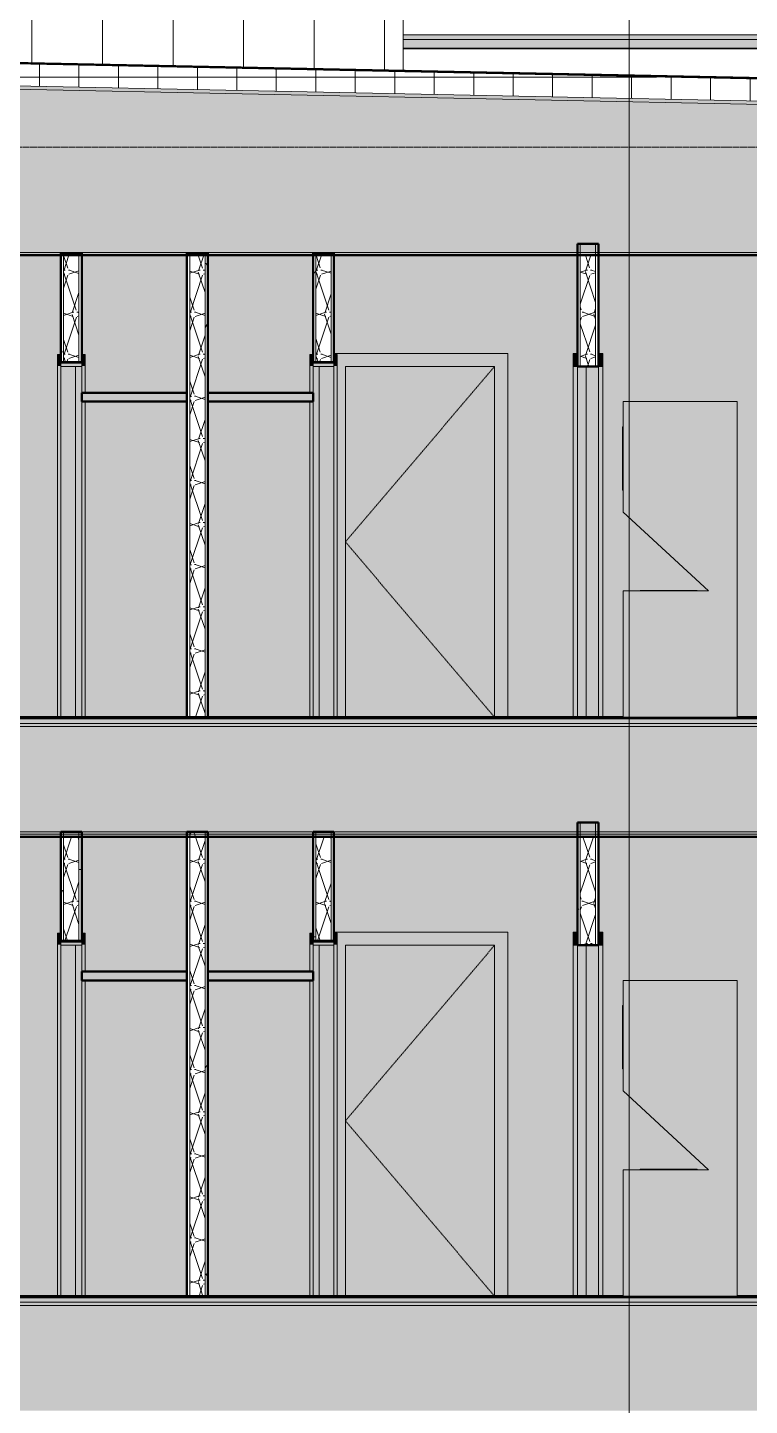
# Model space of a CAD drawing. Header units: inches. Extents: x 9594 to 15314, y -314 to 660.
# Drawn here: x 11473.8 to 11638.4, y 111.1 to 425.3 of the extents above; entities that cross this region are included whole.
import ezdxf

# ---------------------------------------------------------------- set-up
doc = ezdxf.new("R2010")
doc.units = ezdxf.units.IN
doc.header["$MEASUREMENT"] = 0
doc.linetypes.add('Dash 1_16_', pattern=[0.125, 0.0625, -0.0625])
doc.linetypes.add('Grid Line 1_2_', pattern=[0.875, 0.5, -0.125, 0.125, -0.125])
for name, color, linetype, lineweight in [('0-1', 7, 'Continuous', 5), ('0-2', 7, 'Continuous', 9), ('A-DOOR-1', 45, 'Continuous', 9), ('A-DOOR-2', 7, 'Continuous', 9), ('A-DOOR-3', 55, 'Continuous', 9), ('A-DOOR-4', 7, 'Dash 1_16_', 9), ('A-DOOR-5', 130, 'Continuous', 20), ('A-DOOR-FRAM-1', 45, 'Continuous', 9), ('A-DOOR-FRAM-2', 7, 'Continuous', 9), ('A-DOOR-FRAM-3', 55, 'Continuous', 9), ('A-DOOR-FRAM-4', 130, 'Continuous', 20), ('A-FLOR-4', 192, 'Continuous', 5), ('A-FLOR-5', 192, 'Continuous', 50), ('A-FLOR-LEVL-1', 51, 'Grid Line 1_2_', 9), ('A-FLOR-MCUT', 51, 'Continuous', 13), ('A-FLOR-PATT-2', 8, 'Continuous', 9), ('A-ROOF', 132, 'Continuous', 13), ('A-ROOF-2', 132, 'Continuous', 50), ('A-ROOF-PATT-1', 132, 'Continuous', 9), ('A-WALL-1', 10, 'Continuous', 13), ('A-WALL-2', 50, 'Continuous', 5), ('A-WALL-3', 8, 'Continuous', 5), ('A-WALL-5', 7, 'Continuous', 9), ('A-WALL-6', 250, 'Continuous', 50), ('A-WALL-9', 113, 'Continuous', 9), ('A-WALL-PATT-1', 253, 'Continuous', 9), ('A-WALL-PATT-2', 7, 'Continuous', 9), ('A-WALL-PATT-4', 111, 'Continuous', 9), ('G-ANNO-SYMB-2', 111, 'Continuous', 9), ('P-SANR-FIXT-1', 55, 'Continuous', 9), ('P-SANR-FIXT-2', 7, 'Continuous', 9), ('Q-CASE-1', 250, 'Continuous', 50), ('Q-CASE-2', 253, 'Continuous', 9), ('S-FNDN-2', 32, 'Continuous', 9)]:
    doc.layers.add(name, color=color, linetype=linetype, lineweight=lineweight)
pattern_1 = [(0, (11008.554, 72), (30.72, 7.68), [1.267, -21.773, 1.267, -21.773, -122.88]), (0, (11008.554, 72), (30.72, 7.68), [-46.08, 1.267, -44.813, 1.267, -21.773, -53.76]), (0, (11008.554, 72), (30.72, 7.68), [-115.2, 1.267, -14.093, 1.267, -37.133]), (120, (11020.074, 75.84), (-22.011075, 22.7643), [1.267, -21.773, 1.267, -21.773, -122.88]), (120, (11020.074, 75.84), (-22.011075, 22.7643), [-46.08, 1.267, -44.813, 1.267, -21.773, -53.76]), (120, (11020.074, 75.84), (-22.011075, 22.7643), [-115.2, 1.267, -14.093, 1.267, -37.133]), (240, (11023.914, 91.2), (-8.708925, -30.4443), [1.267, -21.773, 1.267, -21.773, -122.88]), (240, (11023.914, 91.2), (-8.708925, -30.4443), [-46.08, 1.267, -44.813, 1.267, -21.773, -53.76]), (240, (11023.914, 91.2), (-8.708925, -30.4443), [-115.2, 1.267, -14.093, 1.267, -37.133])]
pattern_2 = [(161.57, (11009.034, 72.48), (-3.8399538, -1.54e-05), [0, -27.322, 3.034, 0]), (18.43, (11008.074, 72.48), (-3.8399538, 1.54e-05), [0, -27.322, 3.034, 0]), (108.43, (11009.034, 72.48), (1.919622, -9.6005246), [9.106, -21.25]), (71.57, (11008.074, 72.48), (1.919622, 9.6005246), [9.106, -21.25])]
pattern_3 = [(0, (11008.554, 72), (15.36, 3.84), [1.267, -10.253, 1.267, -10.253, -61.44]), (0, (11008.554, 72), (15.36, 3.84), [-23.04, 1.267, -21.773, 1.267, -10.253, -26.88]), (0, (11008.554, 72), (15.36, 3.84), [-57.6, 1.267, -6.413, 1.267, -17.933]), (120, (11014.314, 73.92), (-11.005538, 11.38215), [1.267, -10.253, 1.267, -10.253, -61.44]), (120, (11014.314, 73.92), (-11.005538, 11.38215), [-23.04, 1.267, -21.773, 1.267, -10.253, -26.88]), (120, (11014.314, 73.92), (-11.005538, 11.38215), [-57.6, 1.267, -6.413, 1.267, -17.933]), (240, (11016.234, 81.6), (-4.354462, -15.22215), [1.267, -10.253, 1.267, -10.253, -61.44]), (240, (11016.234, 81.6), (-4.354462, -15.22215), [-23.04, 1.267, -21.773, 1.267, -10.253, -26.88]), (240, (11016.234, 81.6), (-4.354462, -15.22215), [-57.6, 1.267, -6.413, 1.267, -17.933])]
pattern_4 = [(0, (11008.554, 72), (0, 4.798), []), (315, (11008.554, 72), (4.798427, 0), [6.786, -6.786]), (45, (11008.554, 72), (4.798427, 0), [6.786, -6.786])]

# ---------------------------------------------------------------- blocks, each defined once
blk = doc.blocks.new('SWING - SINGLE - FLUSH - 2-10 x 6-8 - PRIVACY-V20-BUILDING SECTION - EAST_WEST - LOOKING SOUTH2')
at = {"layer": 'A-DOOR-3'}
blk.add_hatch(color=256, dxfattribs=at).paths.add_polyline_path([(11546.31, 136), (11580.31, 136), (11580.31, 216), (11546.31, 216), (11546.31, 171.92)], flags=0)
at = {"layer": 'A-DOOR-FRAM-3'}
blk.add_hatch(color=256, dxfattribs=at).paths.add_polyline_path([(11546.31, 136), (11546.31, 216), (11580.31, 216), (11580.31, 136), (11583.31, 136), (11583.31, 219), (11543.69, 219), (11543.69, 218.75), (11544.44, 218.75), (11544.44, 136)], flags=0)
at = {"layer": 'A-DOOR-4'}
for p in [(11580.31, 216), (11580.31, 136)]:
    blk.add_line(p, (11546.31, 176), dxfattribs=at)
at = {"layer": 'A-DOOR-FRAM-2'}
for p, q in [((11583.31, 219), (11543.69, 219)), ((11583.31, 136), (11583.31, 219)), ((11546.31, 136), (11546.31, 216)), ((11546.31, 216), (11580.31, 216)), ((11580.31, 216), (11580.31, 136))]:
    blk.add_line(p, q, dxfattribs=at)
blk = doc.blocks.new('SLIDING - FLUSH - 4-0 x 6-8-V21-BUILDING SECTION - EAST_WEST - LOOKING SOUTH2')
at = {"layer": 'A-DOOR-1'}
for points in [[(11480.69, 216.25), (11481.44, 216.25), (11481.44, 218.75), (11480.69, 218.75), (11480.69, 216.3)], [(11486.94, 216.25), (11486.94, 218.75), (11486.19, 218.75), (11486.19, 216.25)], [(11480.69, 136), (11481.44, 136), (11481.44, 216.25), (11480.69, 216.25), (11480.69, 140.24)], [(11486.19, 136), (11486.19, 216), (11484.81, 216), (11484.81, 136)]]:
    blk.add_hatch(color=256, dxfattribs=at).paths.add_polyline_path(points, flags=0)
h = blk.add_hatch(color=256, dxfattribs=at)
h.paths.add_polyline_path([(11486.19, 136), (11486.94, 136), (11486.94, 208), (11486.19, 208), (11486.19, 160.7)], flags=0)
h.paths.add_polyline_path([(11486.94, 210), (11486.94, 216.25), (11486.19, 216.25), (11486.19, 210)], flags=0)
at = {"layer": 'A-DOOR-FRAM-1'}
for points in [[(11481.44, 216), (11486.19, 216), (11486.19, 217), (11481.44, 217), (11481.44, 216.25)], [(11481.44, 136), (11484.81, 136), (11484.81, 216), (11481.44, 216), (11481.44, 143.03)]]:
    blk.add_hatch(color=256, dxfattribs=at).paths.add_polyline_path(points, flags=0)
at = {"layer": 'A-DOOR-2'}
for p, q in [((11481.44, 218.75), (11480.69, 218.75)), ((11480.69, 218.75), (11480.69, 216.25)), ((11481.44, 216.25), (11481.44, 218.75)), ((11486.94, 218.75), (11486.19, 218.75)), ((11486.19, 218.75), (11486.19, 216.25)), ((11486.94, 216.25), (11486.94, 218.75)), ((11480.69, 216.25), (11481.44, 216.25)), ((11480.69, 136), (11480.69, 216.25)), ((11486.19, 216.25), (11486.94, 216.25)), ((11486.94, 216.25), (11486.94, 210)), ((11486.94, 208), (11486.94, 136))]:
    blk.add_line(p, q, dxfattribs=at)
at = {"layer": 'A-DOOR-5'}
for p, q in [((11484.81, 216), (11484.81, 136)), ((11486.19, 216), (11484.81, 216)), ((11486.19, 136), (11486.19, 216)), ((11484.81, 136), (11486.19, 136))]:
    blk.add_line(p, q, dxfattribs=at)
at = {"layer": 'A-DOOR-FRAM-2'}
blk.add_line((11481.44, 136), (11481.44, 216), dxfattribs=at)
at = {"layer": 'A-DOOR-FRAM-4'}
for p, q in [((11481.44, 217), (11481.44, 216)), ((11486.19, 217), (11481.44, 217)), ((11486.19, 216), (11486.19, 217)), ((11481.44, 216.75), (11486.19, 216.75)), ((11481.44, 216), (11486.19, 216))]:
    blk.add_line(p, q, dxfattribs=at)
blk = doc.blocks.new('OD_CW_Closet - OD_CW_Closet-2122605-BUILDING SECTION - EAST_WEST - LOOKING SOUTH2')
at = {"layer": 'Q-CASE-2'}
blk.add_hatch(color=256, dxfattribs=at).paths.add_polyline_path([(11528.14, 208), (11538.94, 208), (11538.94, 210), (11514.94, 210), (11514.94, 208)], flags=0)
at = {"layer": 'Q-CASE-1'}
for p, q in [((11514.94, 210), (11514.94, 208)), ((11538.94, 210), (11514.94, 210)), ((11514.94, 208), (11538.94, 208)), ((11538.94, 208), (11538.94, 210))]:
    blk.add_line(p, q, dxfattribs=at)
blk = doc.blocks.new('SLIDING - FLUSH - 4-0 x 6-8-2636080-BUILDING SECTION - EAST_WEST - LOOKING SOUTH2')
at = {"layer": 'A-DOOR-1'}
for points in [[(11538.94, 216.25), (11538.94, 218.75), (11538.19, 218.75), (11538.19, 216.25)], [(11544.44, 216.25), (11544.44, 218.75), (11543.69, 218.75), (11543.69, 216.25)], [(11539.32, 136), (11540.31, 136), (11540.31, 216), (11538.94, 216), (11538.94, 136)], [(11543.69, 136), (11544.44, 136), (11544.44, 216.25), (11543.69, 216.25), (11543.69, 146)]]:
    blk.add_hatch(color=256, dxfattribs=at).paths.add_polyline_path(points, flags=0)
h = blk.add_hatch(color=256, dxfattribs=at)
h.paths.add_polyline_path([(11538.19, 136), (11538.94, 136), (11538.94, 208), (11538.19, 208), (11538.19, 140.93)], flags=0)
h.paths.add_polyline_path([(11538.19, 210), (11538.94, 210), (11538.94, 216.25), (11538.19, 216.25), (11538.19, 216)], flags=0)
at = {"layer": 'A-DOOR-FRAM-1'}
for points in [[(11540.31, 216), (11543.69, 216), (11543.69, 217), (11538.94, 217), (11538.94, 216)], [(11543.69, 136), (11543.69, 216), (11540.31, 216), (11540.31, 136), (11542.99, 136)]]:
    blk.add_hatch(color=256, dxfattribs=at).paths.add_polyline_path(points, flags=0)
at = {"layer": 'A-DOOR-2'}
for p, q in [((11538.19, 218.75), (11538.19, 216.25)), ((11538.94, 218.75), (11538.19, 218.75)), ((11538.94, 216.25), (11538.94, 218.75)), ((11543.69, 218.75), (11543.69, 216.25)), ((11544.44, 218.75), (11543.69, 218.75)), ((11544.44, 216.25), (11544.44, 218.75)), ((11538.19, 216.25), (11538.94, 216.25)), ((11538.19, 210), (11538.19, 216.25)), ((11543.69, 216.25), (11544.44, 216.25)), ((11544.44, 216.25), (11544.44, 136)), ((11538.19, 136), (11538.19, 208))]:
    blk.add_line(p, q, dxfattribs=at)
at = {"layer": 'A-DOOR-5'}
for p, q in [((11540.31, 216), (11538.94, 216)), ((11538.94, 216), (11538.94, 136)), ((11540.31, 136), (11540.31, 216)), ((11538.94, 136), (11540.31, 136))]:
    blk.add_line(p, q, dxfattribs=at)
at = {"layer": 'A-DOOR-FRAM-2'}
blk.add_line((11543.69, 216), (11543.69, 136), dxfattribs=at)
at = {"layer": 'A-DOOR-FRAM-4'}
for p, q in [((11543.69, 217), (11538.94, 217)), ((11538.94, 217), (11538.94, 216)), ((11543.69, 216), (11543.69, 217)), ((11543.69, 216.75), (11538.94, 216.75)), ((11538.94, 216), (11543.69, 216))]:
    blk.add_line(p, q, dxfattribs=at)
blk = doc.blocks.new('Stacked Washer and Dryer - 26_x25_ - Private-1372850-BUILDING SECTION - EAST_WEST - LOOKING SOUTH2')
at = {"layer": 'P-SANR-FIXT-1'}
for points in [[(11609.61, 136), (11635.61, 136), (11635.61, 208), (11609.61, 208), (11609.61, 182.81), (11629.11, 164.81), (11609.61, 164.81)], [(11609.61, 187.84), (11609.61, 202.25), (11609.49, 202.25), (11609.49, 187.84)], [(11626.52, 164.81), (11626.52, 164.94), (11613.52, 164.94), (11613.52, 164.81), (11619.3, 164.81)]]:
    blk.add_hatch(color=256, dxfattribs=at).paths.add_polyline_path(points, flags=0)
at = {"layer": 'P-SANR-FIXT-2'}
for p, q in [((11635.61, 208), (11609.61, 208)), ((11609.61, 208), (11609.61, 182.81)), ((11635.61, 136), (11635.61, 208)), ((11609.49, 202.25), (11609.49, 187.84)), ((11609.61, 202.25), (11609.49, 202.25)), ((11609.49, 187.84), (11609.61, 187.84)), ((11609.61, 182.81), (11629.11, 164.81)), ((11629.11, 164.81), (11609.61, 164.81)), ((11609.61, 164.81), (11609.61, 136)), ((11613.52, 164.94), (11626.52, 164.94)), ((11613.52, 164.94), (11613.52, 164.81)), ((11626.52, 164.94), (11626.52, 164.81)), ((11609.61, 136), (11635.61, 136))]:
    blk.add_line(p, q, dxfattribs=at)
blk = doc.blocks.new('SWING - SINGLE - FLUSH - 2-10 x 6-8 - PRIVACY-V24-BUILDING SECTION - EAST_WEST - LOOKING SOUTH2')
at = {"layer": 'A-DOOR-3'}
blk.add_hatch(color=256, dxfattribs=at).paths.add_polyline_path([(11601.24, 136), (11601.24, 216), (11599.24, 216), (11599.24, 136)], flags=0)
at = {"layer": 'A-DOOR-FRAM-3'}
for points in [[(11598.24, 216), (11599.24, 216), (11599.24, 219), (11598.24, 219), (11598.24, 216.3)], [(11604.99, 216), (11604.99, 219), (11603.99, 219), (11603.99, 216)], [(11599.24, 136), (11599.24, 216), (11598.24, 216), (11598.24, 136)], [(11603.99, 136), (11604.99, 136), (11604.99, 216), (11603.99, 216), (11603.99, 164.81)]]:
    blk.add_hatch(color=256, dxfattribs=at).paths.add_polyline_path(points, flags=0)
at = {"layer": 'A-DOOR-5'}
for p, q in [((11601.24, 216), (11599.24, 216)), ((11599.24, 216), (11599.24, 136)), ((11601.24, 136), (11601.24, 216)), ((11599.24, 136), (11601.24, 136))]:
    blk.add_line(p, q, dxfattribs=at)
at = {"layer": 'A-DOOR-FRAM-2'}
for p, q in [((11598.24, 136), (11598.24, 216)), ((11603.99, 136), (11603.99, 216)), ((11604.99, 216), (11604.99, 136))]:
    blk.add_line(p, q, dxfattribs=at)
at = {"layer": 'A-DOOR-FRAM-4'}
for p, q in [((11598.24, 219), (11598.24, 216)), ((11599.24, 219), (11598.24, 219)), ((11599.24, 216), (11599.24, 219)), ((11604.99, 219), (11603.99, 219)), ((11603.99, 219), (11603.99, 216)), ((11604.99, 216), (11604.99, 219)), ((11598.24, 216), (11599.24, 216)), ((11603.99, 216), (11604.99, 216))]:
    blk.add_line(p, q, dxfattribs=at)
blk = doc.blocks.new('CTR - 1st Phase - Unit Layouts_rvt-1-BUILDING SECTION - EAST_WEST - LOOKING SOUTH2')
at = {"layer": 'A-WALL-1'}
for points in [[(11425.23, 268), (11480.69, 268), (11480.69, 350.75), (11481.44, 350.75), (11481.44, 373.37), (11425.23, 373.37), (11425.23, 282.87)], [(11425.23, 136), (11480.69, 136), (11480.69, 218.75), (11481.44, 218.75), (11481.44, 240.75), (11425.23, 240.75), (11425.23, 169.79)]]:
    blk.add_hatch(color=256, dxfattribs=at).paths.add_polyline_path(points, flags=0)
at = {"layer": 'A-WALL-2'}
h = blk.add_hatch(color=256, dxfattribs=at)
h.paths.add_polyline_path([(11583.31, 268), (11598.24, 268), (11598.24, 351), (11599.24, 351), (11599.24, 373.37), (11543.69, 373.37), (11543.69, 351), (11583.31, 351), (11583.31, 305.06)], flags=0)
h.paths.add_polyline_path([(11609.61, 268), (11609.61, 296.81), (11613.52, 296.81), (11613.52, 296.94), (11626.52, 296.94), (11626.52, 296.81), (11629.11, 296.81), (11609.61, 314.81), (11609.61, 319.84), (11609.49, 319.84), (11609.49, 334.25), (11609.61, 334.25), (11609.61, 340), (11635.61, 340), (11635.61, 268), (11641.24, 268), (11641.24, 373.37), (11603.99, 373.37), (11603.99, 351), (11604.99, 351), (11604.99, 268), (11607, 268)], flags=0)
h.paths.add_polyline_path([(11528.14, 268), (11538.19, 268), (11538.19, 340), (11514.94, 340), (11514.94, 268), (11515.03, 268)], flags=0)
h.paths.add_polyline_path([(11486.94, 268), (11510.19, 268), (11510.19, 340), (11486.94, 340), (11486.94, 271.31)], flags=0)
h.paths.add_polyline_path([(11528.14, 342), (11538.19, 342), (11538.19, 350.75), (11538.94, 350.75), (11538.94, 373.37), (11514.94, 373.37), (11514.94, 342), (11520.89, 342)], flags=0)
h.paths.add_polyline_path([(11502.96, 342), (11510.19, 342), (11510.19, 373.37), (11486.19, 373.37), (11486.19, 350.75), (11486.94, 350.75), (11486.94, 342), (11499.36, 342)], flags=0)
h = blk.add_hatch(color=256, dxfattribs=at)
h.paths.add_polyline_path([(11635.61, 136), (11641.24, 136), (11641.24, 240.75), (11603.99, 240.75), (11603.99, 219), (11604.99, 219), (11604.99, 136), (11609.61, 136), (11609.61, 164.81), (11613.52, 164.81), (11613.52, 164.94), (11626.52, 164.94), (11626.52, 164.81), (11629.11, 164.81), (11609.61, 182.81), (11609.61, 187.84), (11609.49, 187.84), (11609.49, 202.25), (11609.61, 202.25), (11609.61, 208), (11635.61, 208), (11635.61, 138.64)], flags=0)
h.paths.add_polyline_path([(11598.24, 136), (11598.24, 219), (11599.24, 219), (11599.24, 240.75), (11543.69, 240.75), (11543.69, 219), (11583.31, 219), (11583.31, 136), (11585.47, 136)], flags=0)
h.paths.add_polyline_path([(11538.19, 136), (11538.19, 208), (11514.94, 208), (11514.94, 136), (11537.62, 136)], flags=0)
h.paths.add_polyline_path([(11486.94, 136), (11510.19, 136), (11510.19, 208), (11486.94, 208), (11486.94, 139.31)], flags=0)
h.paths.add_polyline_path([(11499.44, 210), (11510.19, 210), (11510.19, 240.75), (11486.19, 240.75), (11486.19, 218.75), (11486.94, 218.75), (11486.94, 210), (11499.36, 210)], flags=0)
h.paths.add_polyline_path([(11514.94, 210), (11538.19, 210), (11538.19, 218.75), (11538.94, 218.75), (11538.94, 240.75), (11514.94, 240.75), (11514.94, 216.3)], flags=0)
at = {"layer": 'A-WALL-3'}
for points in [[(11603.99, 268), (11603.99, 348), (11601.24, 348), (11601.24, 268)], [(11603.99, 136), (11603.99, 216), (11601.24, 216), (11601.24, 136)]]:
    blk.add_hatch(color=256, dxfattribs=at).paths.add_polyline_path(points, flags=0)
at = {"layer": 'A-WALL-PATT-1'}
h = blk.add_hatch(dxfattribs=at)
h.set_pattern_fill('FP_4', color=256, style=0, pattern_type=2)
h.set_pattern_definition(pattern_2)
h.paths.add_polyline_path([(11485.56, 349), (11485.56, 373.37), (11482.06, 373.37), (11482.06, 349), (11485.07, 349)], flags=0)
h = blk.add_hatch(dxfattribs=at)
h.set_pattern_fill('FP_4', color=256, style=0, pattern_type=2)
h.set_pattern_definition(pattern_2)
h.paths.add_polyline_path([(11514.31, 268), (11514.31, 373.87), (11510.81, 373.87), (11510.81, 268)], flags=0)
h = blk.add_hatch(dxfattribs=at)
h.set_pattern_fill('FP_4', color=256, style=0, pattern_type=2)
h.set_pattern_definition(pattern_2)
h.paths.add_polyline_path([(11539.56, 349), (11543.06, 349), (11543.06, 373.37), (11539.56, 373.37), (11539.56, 349.44)], flags=0)
h = blk.add_hatch(dxfattribs=at)
h.set_pattern_fill('FP_4', color=256, style=0, pattern_type=2)
h.set_pattern_definition(pattern_2)
h.paths.add_polyline_path([(11601.24, 348), (11603.36, 348), (11603.36, 373.37), (11599.86, 373.37), (11599.86, 348)], flags=0)
h = blk.add_hatch(dxfattribs=at)
h.set_pattern_fill('FP_4', color=256, style=0, pattern_type=2)
h.set_pattern_definition(pattern_2)
h.paths.add_polyline_path([(11482.06, 217), (11485.56, 217), (11485.56, 240.75), (11482.06, 240.75)], flags=0)
h = blk.add_hatch(dxfattribs=at)
h.set_pattern_fill('FP_4', color=256, style=0, pattern_type=2)
h.set_pattern_definition(pattern_2)
h.paths.add_polyline_path([(11514.31, 136), (11514.31, 241.88), (11510.81, 241.88), (11510.81, 136)], flags=0)
h = blk.add_hatch(dxfattribs=at)
h.set_pattern_fill('FP_4', color=256, style=0, pattern_type=2)
h.set_pattern_definition(pattern_2)
h.paths.add_polyline_path([(11539.56, 217), (11543.06, 217), (11543.06, 240.75), (11539.56, 240.75), (11539.56, 220.83)], flags=0)
h = blk.add_hatch(dxfattribs=at)
h.set_pattern_fill('FP_4', color=256, style=0, pattern_type=2)
h.set_pattern_definition(pattern_2)
h.paths.add_polyline_path([(11601.24, 216), (11603.36, 216), (11603.36, 240.75), (11599.86, 240.75), (11599.86, 216)], flags=0)
at = {"layer": 'A-WALL-PATT-2'}
h = blk.add_hatch(dxfattribs=at)
h.set_pattern_fill('FP_1', color=256, style=0, pattern_type=2)
h.set_pattern_definition(pattern_1)
h.paths.add_polyline_path([(11482.06, 349), (11482.06, 373.37), (11481.44, 373.37), (11481.44, 349)], flags=0)
h = blk.add_hatch(dxfattribs=at)
h.set_pattern_fill('FP_1', color=256, style=0, pattern_type=2)
h.set_pattern_definition(pattern_1)
h.paths.add_polyline_path([(11514.31, 268), (11514.94, 268), (11514.94, 373.37), (11514.31, 373.37), (11514.31, 277.13)], flags=0)
h = blk.add_hatch(dxfattribs=at)
h.set_pattern_fill('FP_1', color=256, style=0, pattern_type=2)
h.set_pattern_definition(pattern_1)
h.paths.add_polyline_path([(11539.56, 349), (11539.56, 373.37), (11538.94, 373.37), (11538.94, 349)], flags=0)
h = blk.add_hatch(dxfattribs=at)
h.set_pattern_fill('FP_1', color=256, style=0, pattern_type=2)
h.set_pattern_definition(pattern_1)
h.paths.add_polyline_path([(11482.06, 217), (11482.06, 240.75), (11481.44, 240.75), (11481.44, 217)], flags=0)
h = blk.add_hatch(dxfattribs=at)
h.set_pattern_fill('FP_1', color=256, style=0, pattern_type=2)
h.set_pattern_definition(pattern_1)
h.paths.add_polyline_path([(11486.19, 217), (11486.19, 240.75), (11485.56, 240.75), (11485.56, 217)], flags=0)
h = blk.add_hatch(dxfattribs=at)
h.set_pattern_fill('FP_1', color=256, style=0, pattern_type=2)
h.set_pattern_definition(pattern_1)
h.paths.add_polyline_path([(11514.94, 136), (11514.94, 240.75), (11514.31, 240.75), (11514.31, 136)], flags=0)
h = blk.add_hatch(dxfattribs=at)
h.set_pattern_fill('FP_1', color=256, style=0, pattern_type=2)
h.set_pattern_definition(pattern_1)
h.paths.add_polyline_path([(11539.56, 217), (11539.56, 240.75), (11538.94, 240.75), (11538.94, 217)], flags=0)
h = blk.add_hatch(dxfattribs=at)
h.set_pattern_fill('FP_1', color=256, style=0, pattern_type=2)
h.set_pattern_definition(pattern_1)
h.paths.add_polyline_path([(11543.06, 217), (11543.69, 217), (11543.69, 240.75), (11543.06, 240.75), (11543.06, 218.33)], flags=0)
h = blk.add_hatch(dxfattribs=at)
h.set_pattern_fill('FP_1', color=256, style=0, pattern_type=2)
h.set_pattern_definition(pattern_1)
h.paths.add_polyline_path([(11599.86, 216), (11599.86, 240.75), (11599.24, 240.75), (11599.24, 216)], flags=0)
at = {"layer": 'A-WALL-1'}
for p, q in [((11599.86, 348), (11599.86, 376)), ((11603.36, 348), (11603.36, 376)), ((11482.06, 349), (11482.06, 373.87)), ((11485.56, 349), (11485.56, 373.87)), ((11510.81, 268), (11510.81, 373.87)), ((11514.31, 268), (11514.31, 373.87)), ((11539.56, 349), (11539.56, 373.87)), ((11543.06, 349), (11543.06, 373.87)), ((11599.86, 216), (11599.86, 244)), ((11603.36, 216), (11603.36, 244)), ((11482.06, 217), (11482.06, 241.88)), ((11485.56, 217), (11485.56, 241.88)), ((11510.81, 136), (11510.81, 241.88)), ((11514.31, 136), (11514.31, 241.88)), ((11539.56, 217), (11539.56, 241.88)), ((11543.06, 217), (11543.06, 241.88))]:
    blk.add_line(p, q, dxfattribs=at)
at = {"layer": 'A-WALL-5'}
for p, q in [((11603.99, 348), (11603.99, 268)), ((11603.99, 216), (11603.99, 136))]:
    blk.add_line(p, q, dxfattribs=at)
at = {"layer": 'A-WALL-6'}
for p, q in [((11599.24, 376), (11599.24, 348)), ((11603.99, 376), (11599.24, 376)), ((11603.99, 348), (11603.99, 376)), ((11486.19, 373.87), (11481.44, 373.87)), ((11481.44, 373.87), (11481.44, 349)), ((11486.19, 349), (11486.19, 373.87)), ((11514.94, 373.87), (11510.19, 373.87)), ((11510.19, 373.87), (11510.19, 268)), ((11514.94, 268), (11514.94, 373.87)), ((11538.94, 373.87), (11538.94, 349)), ((11543.69, 373.87), (11538.94, 373.87)), ((11543.69, 349), (11543.69, 373.87)), ((11481.44, 349), (11486.19, 349)), ((11538.94, 349), (11543.69, 349)), ((11599.24, 348), (11603.99, 348)), ((11510.19, 268), (11514.94, 268)), ((11599.24, 244), (11599.24, 216)), ((11603.99, 244), (11599.24, 244)), ((11603.99, 216), (11603.99, 244)), ((11486.19, 241.88), (11481.44, 241.88)), ((11481.44, 241.88), (11481.44, 217)), ((11486.19, 217), (11486.19, 241.88)), ((11514.94, 241.88), (11510.19, 241.88)), ((11510.19, 241.88), (11510.19, 136)), ((11514.94, 136), (11514.94, 241.88)), ((11538.94, 241.88), (11538.94, 217)), ((11543.69, 241.88), (11538.94, 241.88)), ((11543.69, 217), (11543.69, 241.88)), ((11481.44, 217), (11486.19, 217)), ((11538.94, 217), (11543.69, 217)), ((11599.24, 216), (11603.99, 216)), ((11510.19, 136), (11514.94, 136))]:
    blk.add_line(p, q, dxfattribs=at)
at = {"layer": '0-2'}
for name, p in [('SLIDING - FLUSH - 4-0 x 6-8-V21-BUILDING SECTION - EAST_WEST - LOOKING SOUTH2', (0, 132)), ('SLIDING - FLUSH - 4-0 x 6-8-2636080-BUILDING SECTION - EAST_WEST - LOOKING SOUTH2', (0, 132)), ('SWING - SINGLE - FLUSH - 2-10 x 6-8 - PRIVACY-V20-BUILDING SECTION - EAST_WEST - LOOKING SOUTH2', (0, 132)), ('SWING - SINGLE - FLUSH - 2-10 x 6-8 - PRIVACY-V24-BUILDING SECTION - EAST_WEST - LOOKING SOUTH2', (0, 132)), ('OD_CW_Closet - OD_CW_Closet-2122605-BUILDING SECTION - EAST_WEST - LOOKING SOUTH2', (-28.75, 132)), ('OD_CW_Closet - OD_CW_Closet-2122605-BUILDING SECTION - EAST_WEST - LOOKING SOUTH2', (0, 132)), ('Stacked Washer and Dryer - 26_x25_ - Private-1372850-BUILDING SECTION - EAST_WEST - LOOKING SOUTH2', (0, 132)), ('SLIDING - FLUSH - 4-0 x 6-8-V21-BUILDING SECTION - EAST_WEST - LOOKING SOUTH2', (0, 0)), ('SLIDING - FLUSH - 4-0 x 6-8-2636080-BUILDING SECTION - EAST_WEST - LOOKING SOUTH2', (0, 0)), ('SWING - SINGLE - FLUSH - 2-10 x 6-8 - PRIVACY-V20-BUILDING SECTION - EAST_WEST - LOOKING SOUTH2', (0, 0)), ('SWING - SINGLE - FLUSH - 2-10 x 6-8 - PRIVACY-V24-BUILDING SECTION - EAST_WEST - LOOKING SOUTH2', (0, 0)), ('OD_CW_Closet - OD_CW_Closet-2122605-BUILDING SECTION - EAST_WEST - LOOKING SOUTH2', (-28.75, 0)), ('OD_CW_Closet - OD_CW_Closet-2122605-BUILDING SECTION - EAST_WEST - LOOKING SOUTH2', (0, 0)), ('Stacked Washer and Dryer - 26_x25_ - Private-1372850-BUILDING SECTION - EAST_WEST - LOOKING SOUTH2', (0, 0))]:
    blk.add_blockref(name, p, dxfattribs=at)
blk = doc.blocks.new('CTR - 1st Phase -Stairs _ Elevators_rvt-1-BUILDING SECTION - EAST_WEST - LOOKING SOUTH2')
at = {"layer": 'A-FLOR-LEVL-1'}
for p, q in [((9594.29, 398), (12543.28, 398)), ((9594.29, 268), (12543.28, 268)), ((9594.29, 136), (12543.28, 136))]:
    blk.add_line(p, q, dxfattribs=at)
blk = doc.blocks.new('Basic Wall _ EXT - FIBER CEMENT - SMALL - ___-2145935-BUILDING SECTION - EAST_WEST - LOOKING SOUTH2')
at = {"layer": 'A-WALL-9'}
h = blk.add_hatch(color=256, dxfattribs=at)
h.paths.add_polyline_path([(10390.65, 422.6), (10842.75, 422.62), (10857.87, 423.66), (9973.7, 423.66), (9989.22, 422.6), (10385.27, 422.6)], flags=0)
h.paths.add_polyline_path([(12109.71, 422.6), (12109.72, 422.6), (12125.07, 423.66), (11559.49, 423.66), (11559.49, 422.6), (12109.56, 422.6)], flags=0)
h.paths.add_polyline_path([(11426.49, 422.6), (11426.49, 423.66), (11241.02, 423.65), (11256.42, 422.6), (11424.01, 422.6)], flags=0)
h = blk.add_hatch(color=256, dxfattribs=at)
h.paths.add_polyline_path([(12109.49, 422.35), (12109.56, 422.52), (12109.6, 422.6), (11559.49, 422.56), (11559.49, 422.35), (12107.54, 422.35)], flags=0)
h.paths.add_polyline_path([(11257.17, 422.35), (11426.49, 422.4), (11426.49, 422.6), (11256.35, 422.56), (11256.44, 422.47), (11256.49, 422.35)], flags=0)
h.paths.add_polyline_path([(9989.29, 422.35), (10842.32, 422.41), (10842.39, 422.54), (10842.51, 422.6), (9989.18, 422.56), (9989.28, 422.41)], flags=0)
h = blk.add_hatch(color=256, dxfattribs=at)
h.paths.add_polyline_path([(9989.29, 421.44), (10831.98, 421.47), (10842.29, 421.69), (10842.29, 422.35), (9989.29, 422.35), (9989.29, 421.56)], flags=0)
h.paths.add_polyline_path([(12109.49, 421.44), (12109.49, 421.44), (12109.49, 422.35), (11559.49, 422.35), (11559.49, 421.44), (12107.54, 421.44)], flags=0)
h.paths.add_polyline_path([(11268.27, 421.44), (11426.49, 421.44), (11426.49, 422.35), (11256.49, 422.35), (11256.49, 421.68), (11262.56, 421.56)], flags=0)
h = blk.add_hatch(color=256, dxfattribs=at)
h.paths.add_polyline_path([(12109.45, 421.3), (12109.47, 421.44), (11559.49, 421.4), (11559.49, 421.3), (12109.42, 421.3)], flags=0)
h.paths.add_polyline_path([(11327.13, 421.3), (11426.49, 421.35), (11426.49, 421.44), (11269.66, 421.41), (11274.86, 421.3), (11316.37, 421.3)], flags=0)
h.paths.add_polyline_path([(9989.33, 421.3), (10825.98, 421.35), (10830.51, 421.44), (9989.29, 421.44), (9989.33, 421.3)], flags=0)
h = blk.add_hatch(color=256, dxfattribs=at)
h.paths.add_polyline_path([(11310.43, 420.57), (11426.49, 420.57), (11426.49, 421.3), (11274.86, 421.3), (11305.61, 420.67)], flags=0)
h.paths.add_polyline_path([(10056.96, 420.57), (10788.92, 420.58), (10823.92, 421.3), (9989.35, 421.26), (9989.8, 420.57), (10046.2, 420.57)], flags=0)
h.paths.add_polyline_path([(12108.98, 420.57), (12109.42, 421.3), (11559.49, 421.3), (11559.49, 420.57), (12107.54, 420.57)], flags=0)
h = blk.add_hatch(color=256, dxfattribs=at)
h.paths.add_polyline_path([(9989.8, 420.45), (10782.57, 420.45), (10788.35, 420.57), (9989.8, 420.57), (9989.69, 420.45)], flags=0)
h.paths.add_polyline_path([(12109.17, 420.45), (12108.98, 420.57), (11559.49, 420.57), (11559.49, 420.45), (12109.09, 420.45)], flags=0)
h.paths.add_polyline_path([(11426.49, 420.45), (11426.49, 420.57), (11310.43, 420.57), (11316.37, 420.45), (11424.01, 420.45)], flags=0)
for p, q in [((12125.15, 423.66), (11559.49, 423.66)), ((12109.71, 422.6), (11559.49, 422.6)), ((12108.98, 420.57), (11559.49, 420.57)), ((11559.49, 420.42), (12109.3, 420.42))]:
    blk.add_line(p, q, dxfattribs=at)

msp = doc.modelspace()

# ---------------------------------------------------------------- hatches: boundary and pattern name
at = {"layer": 'A-FLOR-4'}
h = msp.add_hatch(color=256, dxfattribs=at)
h.paths.add_polyline_path([(11641.24, 267.62), (11646.74, 267.65), (11646.74, 267.87), (11255.64, 267.87), (11255.64, 267.62), (11628.74, 267.62)], flags=0)
h.paths.add_polyline_path([(10552.11, 267.62), (10843.14, 267.62), (10843.13, 267.87), (10452.04, 267.87), (10452.04, 267.62), (10548.04, 267.62)], flags=0)
h.paths.add_polyline_path([(11837.85, 267.62), (12110.34, 267.62), (12110.34, 267.87), (11737.24, 267.87), (11737.24, 267.62), (11794, 267.62)], flags=0)
h.paths.add_polyline_path([(10265.78, 267.62), (10361.54, 267.62), (10361.54, 267.87), (9988.44, 267.87), (9988.44, 267.62), (10265.77, 267.62)], flags=0)
h = msp.add_hatch(color=256, dxfattribs=at)
h.paths.add_polyline_path([(12102.16, 241.37), (12109.71, 241.37), (12109.71, 241.87), (11737.24, 241.87), (11737.24, 241.37), (12081.6, 241.37)], flags=0)
h.paths.add_polyline_path([(11425.23, 241.37), (11510.81, 241.37), (11510.81, 241.87), (11256.26, 241.87), (11256.29, 241.37), (11413.95, 241.37)], flags=0)
h.paths.add_polyline_path([(11640.06, 241.37), (11646.74, 241.37), (11646.74, 241.87), (11514.31, 241.87), (11514.31, 241.37), (11585.47, 241.37)], flags=0)
h.paths.add_polyline_path([(10814.99, 241.37), (10842.51, 241.37), (10842.51, 241.87), (10587.96, 241.87), (10587.96, 241.37), (10810.45, 241.37)], flags=0)
h.paths.add_polyline_path([(10466, 241.37), (10584.46, 241.37), (10584.46, 241.87), (10452.04, 241.87), (10452.04, 241.37), (10458.72, 241.37)], flags=0)
h.paths.add_polyline_path([(10103.47, 241.37), (10361.54, 241.37), (10361.54, 241.87), (9989.06, 241.87), (9989.06, 241.37), (10102.63, 241.37)], flags=0)
h = msp.add_hatch(color=256, dxfattribs=at)
h.paths.add_polyline_path([(11737.24, 135.62), (12110.34, 135.62), (12110.34, 135.87), (11737.24, 135.87)], flags=0)
h.paths.add_polyline_path([(11547.59, 135.62), (11646.74, 135.62), (11646.74, 135.87), (11255.64, 135.87), (11255.64, 135.62), (11547.12, 135.62)], flags=0)
h.paths.add_polyline_path([(10812.24, 135.62), (10843.14, 135.62), (10843.13, 135.87), (10450.69, 135.87), (10450.69, 135.62), (10810.45, 135.62)], flags=0)
h.paths.add_polyline_path([(10177.72, 135.62), (10361.54, 135.62), (10361.54, 135.87), (9988.44, 135.84), (9988.44, 135.62), (10167.14, 135.62)], flags=0)
at = {"layer": 'A-FLOR-PATT-2'}
h = msp.add_hatch(dxfattribs=at)
h.set_pattern_fill('FP_2', color=256, style=0, pattern_type=2)
h.set_pattern_definition(pattern_3)
h.paths.add_polyline_path([(12107.4, 266.62), (12110.34, 266.62), (12110.34, 267.62), (11737.24, 267.62), (11737.24, 266.62), (12102.16, 266.62)], flags=0)
h.paths.add_polyline_path([(11628.74, 266.62), (11646.74, 266.62), (11646.74, 267.62), (11255.64, 267.62), (11255.64, 266.62), (11628.53, 266.62)], flags=0)
h.paths.add_polyline_path([(10799.69, 266.62), (10843.14, 266.62), (10843.14, 267.62), (10452.04, 267.62), (10452.04, 266.62), (10788.92, 266.62)], flags=0)
h.paths.add_polyline_path([(10090.99, 266.62), (10361.54, 266.62), (10361.54, 267.62), (9988.44, 267.62), (9988.44, 266.62), (10089.2, 266.62)], flags=0)
h = msp.add_hatch(dxfattribs=at)
h.set_pattern_fill('FP_3', color=256, style=0, pattern_type=2)
h.set_pattern_definition(pattern_4)
h.paths.add_polyline_path([(12009.2, 265.87), (12115.84, 265.87), (12115.82, 266.62), (11737.24, 266.62), (11737.24, 265.87), (12007.79, 265.87)], flags=0)
h.paths.add_polyline_path([(11283.69, 265.87), (11646.74, 265.87), (11646.74, 266.62), (11250.14, 266.62), (11250.14, 265.87), (11262.55, 265.87)], flags=0)
h.paths.add_polyline_path([(10670.52, 265.87), (10848.64, 265.87), (10848.64, 266.62), (10452.04, 266.62), (10452.04, 265.87), (10662.71, 265.87)], flags=0)
h.paths.add_polyline_path([(10347.59, 265.87), (10361.54, 265.87), (10361.54, 266.62), (9982.94, 266.62), (9982.94, 265.87), (10336.83, 265.87)], flags=0)
h = msp.add_hatch(dxfattribs=at)
h.set_pattern_fill('FP_4', color=256, style=0, pattern_type=2)
h.set_pattern_definition(pattern_2)
h.paths.add_polyline_path([(11800.76, 241.87), (12115.84, 241.87), (12115.84, 265.87), (11737.24, 265.87), (11737.24, 241.87), (11757.7, 241.87)], flags=0)
h.paths.add_polyline_path([(11585.47, 241.87), (11646.74, 241.87), (11646.74, 265.87), (11250.14, 265.87), (11250.14, 241.87), (11542.99, 241.87)], flags=0)
h.paths.add_polyline_path([(10842.61, 241.87), (10848.64, 241.87), (10848.64, 265.87), (10452.04, 265.87), (10452.04, 241.87), (10842.51, 241.87)], flags=0)
h.paths.add_polyline_path([(10293.77, 241.87), (10361.54, 241.87), (10361.54, 265.87), (9982.94, 265.87), (9982.94, 241.87), (10260.93, 241.87)], flags=0)
h = msp.add_hatch(dxfattribs=at)
h.set_pattern_fill('FP_1', color=256, style=0, pattern_type=2)
h.set_pattern_definition(pattern_1)
h.paths.add_polyline_path([(11585.47, 240.75), (11646.74, 240.75), (11646.74, 241.37), (11514.31, 241.37), (11514.31, 240.75), (11558.41, 240.75)], flags=0)
h.paths.add_polyline_path([(11972.99, 240.75), (12109.71, 240.75), (12109.71, 241.37), (11737.24, 241.37), (11737.24, 240.75), (11940.76, 240.75)], flags=0)
h.paths.add_polyline_path([(11510.81, 240.75), (11510.81, 241.37), (11256.26, 241.37), (11256.26, 240.75), (11510.19, 240.75)], flags=0)
h.paths.add_polyline_path([(10353.42, 240.75), (10361.54, 240.75), (10361.54, 241.37), (9989.06, 241.37), (9989.06, 240.75), (10336.83, 240.75)], flags=0)
h.paths.add_polyline_path([(10548.04, 240.75), (10584.46, 240.75), (10584.46, 241.37), (10452.04, 241.37), (10452.04, 240.75), (10544.14, 240.75)], flags=0)
h.paths.add_polyline_path([(10588.84, 240.75), (10842.51, 240.75), (10842.48, 241.37), (10587.96, 241.37), (10587.96, 240.75), (10588.59, 240.75)], flags=0)
h = msp.add_hatch(dxfattribs=at)
h.set_pattern_fill('FP_2', color=256, style=0, pattern_type=2)
h.set_pattern_definition(pattern_3)
h.paths.add_polyline_path([(11937.79, 134.62), (12110.34, 134.62), (12110.34, 135.62), (11737.24, 135.62), (11737.24, 134.62), (11936.79, 134.62)], flags=0)
h.paths.add_polyline_path([(11380.96, 134.62), (11646.74, 134.62), (11646.74, 135.62), (11255.64, 135.62), (11255.64, 134.62), (11380.51, 134.62)], flags=0)
h.paths.add_polyline_path([(10843.14, 134.62), (10843.14, 135.62), (10450.69, 135.62), (10450.69, 134.62), (10842.75, 134.62)], flags=0)
h.paths.add_polyline_path([(10013.9, 134.62), (10361.54, 134.62), (10361.54, 135.62), (9988.44, 135.62), (9988.44, 134.62), (10012.59, 134.62)], flags=0)
h = msp.add_hatch(dxfattribs=at)
h.set_pattern_fill('FP_3', color=256, style=0, pattern_type=2)
h.set_pattern_definition(pattern_4)
h.paths.add_polyline_path([(12114.15, 133.87), (12115.84, 133.87), (12115.84, 134.62), (11737.24, 134.62), (11737.24, 133.87), (12112.92, 133.87)], flags=0)
h.paths.add_polyline_path([(11273.31, 133.87), (11646.74, 133.87), (11646.74, 134.62), (11250.14, 134.62), (11250.14, 133.87), (11262.55, 133.87)], flags=0)
h.paths.add_polyline_path([(10457.54, 133.87), (10848.64, 133.87), (10848.61, 134.62), (10450.69, 134.62), (10450.69, 133.87), (10455.92, 133.87)], flags=0)
h.paths.add_polyline_path([(10013.9, 133.87), (10361.54, 133.87), (10361.54, 134.62), (9982.94, 134.62), (9982.94, 133.87), (10012.59, 133.87)], flags=0)
h = msp.add_hatch(dxfattribs=at)
h.set_pattern_fill('FP_4', color=256, style=0, pattern_type=2)
h.set_pattern_definition(pattern_2)
h.paths.add_polyline_path([(12091.39, 109.87), (12115.84, 109.87), (12115.84, 133.87), (11737.24, 133.87), (11737.24, 109.87), (12089.69, 109.87)], flags=0)
h.paths.add_polyline_path([(11646.74, 109.87), (11646.74, 133.87), (11250.14, 133.87), (11250.14, 109.87), (11585.47, 109.87)], flags=0)
h.paths.add_polyline_path([(10035.43, 109.87), (10361.54, 109.87), (10361.54, 133.87), (9982.94, 133.87), (9982.94, 109.87), (10017.71, 109.87)], flags=0)
h.paths.add_polyline_path([(10450.69, 109.87), (10848.64, 109.87), (10848.64, 133.87), (10450.69, 133.87), (10450.69, 127.54)], flags=0)
at = {"layer": 'A-ROOF'}
h = msp.add_hatch(color=256, dxfattribs=at)
h.paths.add_polyline_path([(11987.3, 406.64), (11737.24, 411.79), (11737.24, 411.54), (11975.15, 406.64)], flags=0)
h.paths.add_polyline_path([(11646.74, 413.4), (11646.74, 413.65), (11256.26, 421.69), (11256.26, 421.44), (11634.59, 413.65)], flags=0)
at = {"layer": 'A-ROOF-PATT-1'}
h = msp.add_hatch(dxfattribs=at)
h.set_pattern_fill('FP_22', color=256, style=0, pattern_type=2)
h.set_pattern_definition([(0, (11008.554, 72), (0, 9), []), (90, (11008.554, 72), (-9, 6e-16), [])])
h.paths.add_polyline_path([(12110.34, 398.86), (12110.34, 402.52), (11932.42, 402.52), (12109.71, 398.87)], flags=0)
h.paths.add_polyline_path([(11886.87, 402.52), (11930.09, 402.52), (11930.09, 406.77), (11938.78, 406.64), (11975.15, 406.64), (11737.24, 411.54), (11737.24, 402.52), (11843.82, 402.52)], flags=0)
h.paths.add_polyline_path([(11646.74, 408.4), (11646.74, 413.4), (11255.64, 421.44), (11255.64, 416.45), (11628.53, 408.78)], flags=0)
h = msp.add_hatch(dxfattribs=at)
h.set_pattern_fill('FP_4', color=256, style=0, pattern_type=2)
h.set_pattern_definition(pattern_2)
h.paths.add_polyline_path([(11748.44, 374), (12115.84, 374), (12115.84, 398), (11895.97, 402.52), (11737.24, 402.52), (11737.24, 374), (11740.66, 374)], flags=0)
h.paths.add_polyline_path([(11585.47, 374), (11646.74, 374), (11646.74, 407.65), (11250.14, 415.81), (11250.14, 374), (11542.99, 374)], flags=0)
h = msp.add_hatch(dxfattribs=at)
h.set_pattern_fill('FP_3', color=256, style=0, pattern_type=2)
h.set_pattern_definition(pattern_4)
h.paths.add_polyline_path([(12110.34, 398.11), (12110.34, 398.86), (11932.42, 402.52), (11895.97, 402.52), (12109.71, 398.12)], flags=0)
h.paths.add_polyline_path([(11646.74, 407.65), (11646.74, 408.4), (11255.64, 416.45), (11255.64, 415.7), (11628.53, 408.03)], flags=0)
h = msp.add_hatch(dxfattribs=at)
h.set_pattern_fill('FP_1', color=256, style=0, pattern_type=2)
h.set_pattern_definition(pattern_1)
h.paths.add_polyline_path([(11284.08, 373.37), (11510.81, 373.37), (11510.81, 373.88), (11514.31, 373.88), (11514.31, 373.37), (11646.74, 373.37), (11646.74, 374), (11256.26, 374), (11256.29, 373.37), (11283.79, 373.37)], flags=0)
h.paths.add_polyline_path([(12108.26, 373.37), (12109.71, 373.37), (12109.71, 374), (11737.24, 374), (11737.24, 373.37), (12102.16, 373.37)], flags=0)
at = {"layer": 'A-WALL-PATT-4'}
h = msp.add_hatch(dxfattribs=at)
h.set_pattern_fill('FP_38', color=256, style=0, pattern_type=2)
h.set_pattern_definition([(90, (11555.239, 398), (-16.082, 1e-15), [])])
h.paths.add_polyline_path([(11559.49, 415.45), (11559.49, 454), (11434.99, 454), (11434.99, 418.01), (11547.31, 415.7)], flags=0)

# ---------------------------------------------------------------- linework, layer by layer
at = {"layer": 'A-FLOR-5'}
for p, q in [((11609.61, 268), (11256.26, 268)), ((11646.74, 268), (11635.61, 268)), ((11256.26, 240.75), (11646.74, 240.75)), ((11609.61, 136), (11256.26, 136)), ((12000.47, 136), (11635.61, 136))]:
    msp.add_line(p, q, dxfattribs=at)
at = {"layer": 'A-FLOR-LEVL-1'}
for p, q in [((9660.53, 398), (12376.06, 398)), ((9660.53, 268), (12376.06, 268)), ((9660.53, 136), (12376.06, 136))]:
    msp.add_line(p, q, dxfattribs=at)
at = {"layer": 'A-FLOR-MCUT'}
for p, q in [((11646.74, 267.87), (11255.64, 267.87)), ((11646.74, 267.62), (11255.64, 267.62)), ((11646.74, 265.87), (11250.14, 265.87)), ((11646.74, 266.62), (11255.64, 266.62)), ((11646.74, 241.87), (11256.26, 241.87)), ((11646.74, 241.37), (11256.26, 241.37)), ((11646.74, 135.87), (11255.64, 135.87)), ((11646.74, 135.62), (11255.64, 135.62)), ((11646.74, 133.87), (11250.14, 133.87)), ((11646.74, 134.62), (11255.64, 134.62))]:
    msp.add_line(p, q, dxfattribs=at)
at = {"layer": 'A-ROOF'}
for p, q in [((11646.74, 413.4), (11255.64, 421.45)), ((11646.74, 407.65), (11250.14, 415.81)), ((11646.74, 408.4), (11255.64, 416.45)), ((11250.14, 374), (11646.74, 374))]:
    msp.add_line(p, q, dxfattribs=at)
at = {"layer": 'A-ROOF-2'}
for p, q in [((11646.74, 413.65), (11256.26, 421.69)), ((11256.26, 373.37), (11646.74, 373.37))]:
    msp.add_line(p, q, dxfattribs=at)
at = {"layer": 'G-ANNO-SYMB-2'}
msp.add_line((11610.99, 526.95), (11610.99, -190.41), dxfattribs=at)
at = {"layer": 'S-FNDN-2'}
msp.add_line((11559.49, 415.45), (11559.49, 454), dxfattribs=at)

# ---------------------------------------------------------------- block references
at = {"layer": '0-1'}
for name in ['CTR - 1st Phase -Stairs _ Elevators_rvt-1-BUILDING SECTION - EAST_WEST - LOOKING SOUTH2', 'CTR - 1st Phase - Unit Layouts_rvt-1-BUILDING SECTION - EAST_WEST - LOOKING SOUTH2']:
    msp.add_blockref(name, (0, 0), dxfattribs=at)
at = {"layer": 'A-WALL-9'}
msp.add_blockref('Basic Wall _ EXT - FIBER CEMENT - SMALL - ___-2145935-BUILDING SECTION - EAST_WEST - LOOKING SOUTH2', (0, 0), dxfattribs=at)

doc.saveas('drawing.dxf')
